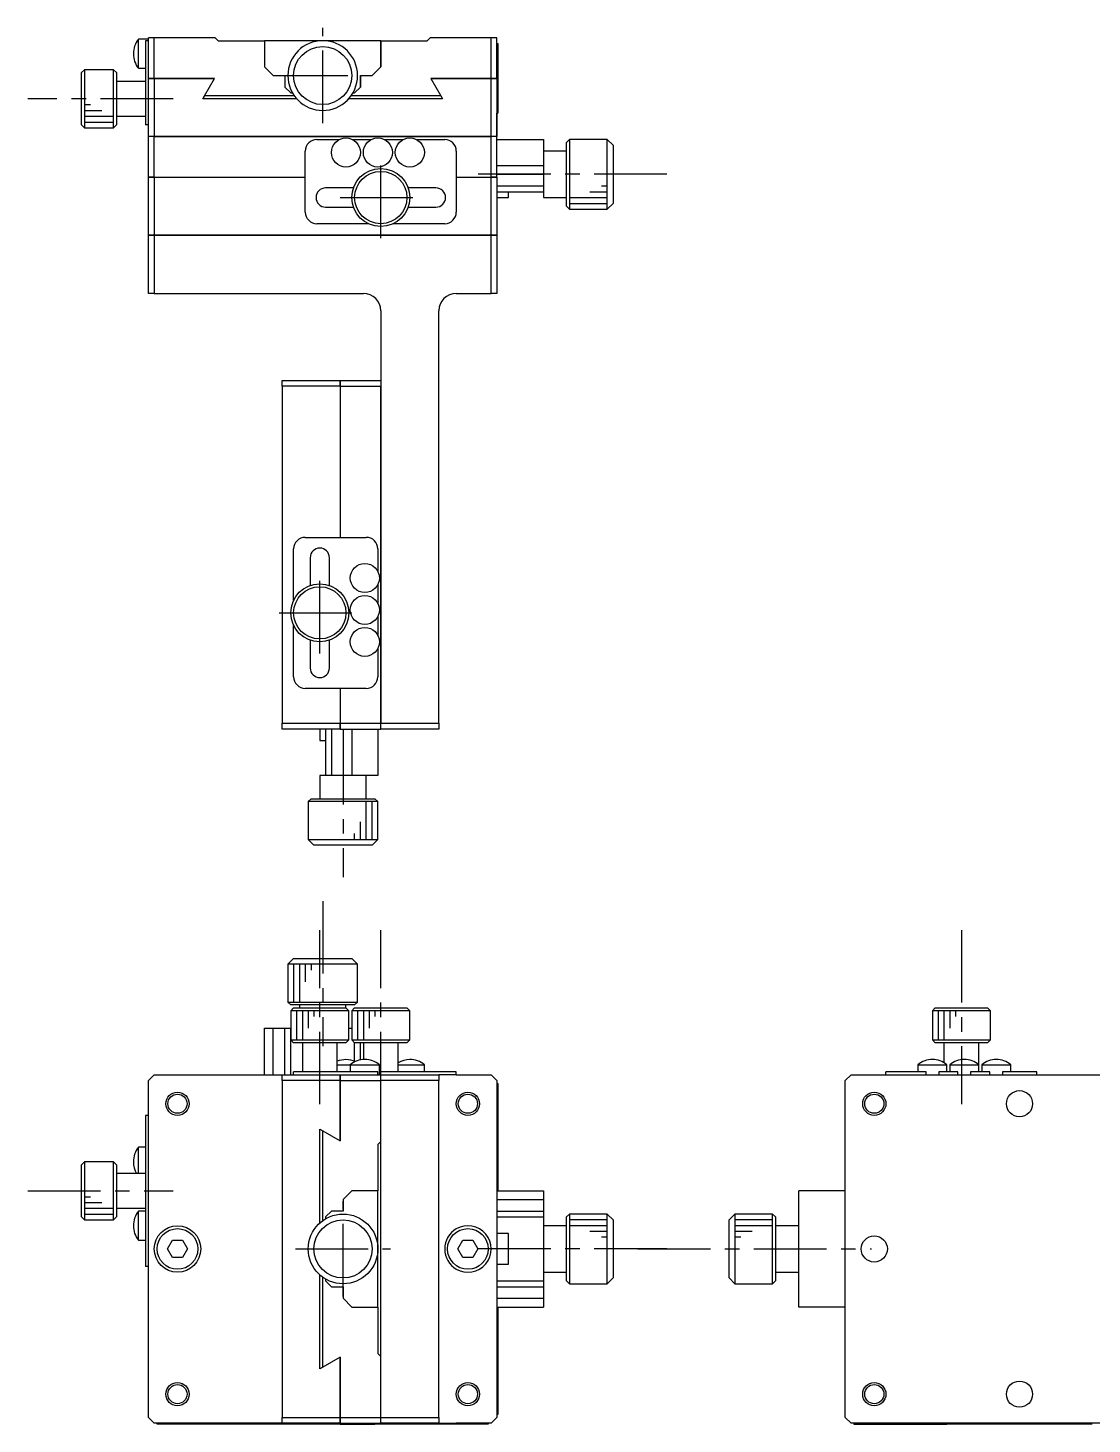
# Model space of a CAD drawing. Extents: x -194 to 403, y -10 to 418.
# Drawn here: x 22.7 to 205.9, y 177.9 to 418.3 of the extents above; entities that cross this region are included whole.
import ezdxf

# ---------------------------------------------------------------- set-up
doc = ezdxf.new("R2010")
doc.units = 0
doc.header["$LTSCALE"] = 10
doc.linetypes.add('CENTER', pattern=[2, 1.25, -0.25, 0.25, -0.25])
doc.layers.get('0').update_dxf_attribs({"linetype": 'CONTINUOUS'})
doc.layers.add('CENTER', color=1, linetype='CENTER')

msp = doc.modelspace()

# ---------------------------------------------------------------- linework, layer by layer
at = {"color": 7, "linetype": 'CONTINUOUS'}
for p, q in [((41.679236, 411.303051), (41.679236, 416.303051)), ((43.401735, 416.303051), (41.679236, 416.303051)), ((42.901734, 416.053051), (42.901734, 414.053051)), ((43.401734, 416.053051), (42.901734, 416.053051)), ((43.401735, 409.553051), (43.401734, 416.553051)), ((44.401734, 416.553051), (43.401734, 416.553051)), ((44.401734, 409.553051), (44.401734, 416.553051)), ((54.901735, 416.553051), (44.401734, 416.553051)), ((54.901735, 416.553051), (55.401735, 416.053051)), ((55.401737, 416.053051), (54.901737, 416.553051)), ((55.401735, 416.053051), (63.401735, 416.053051)), ((63.401735, 416.053051), (63.401735, 411.553053)), ((73.401734, 416.053051), (63.401735, 416.053051)), ((83.401733, 416.053051), (73.401734, 416.053051)), ((83.401733, 411.553053), (83.401733, 416.053051)), ((83.401733, 416.053051), (83.401733, 411.553053)), ((83.401733, 416.053051), (91.401735, 416.053051)), ((91.401735, 416.053051), (91.901735, 416.553051)), ((102.401735, 416.553051), (91.901735, 416.553051)), ((102.401735, 409.553051), (102.401735, 416.553051)), ((103.401735, 416.553051), (102.401735, 416.553051)), ((103.401735, 409.553051), (103.401735, 416.553051)), ((103.401737, 415.553051), (103.401737, 416.553051)), ((42.901734, 414.053051), (42.901734, 403.55305)), ((103.401735, 415.553051), (103.551735, 415.553051)), ((103.551735, 415.553051), (103.551735, 409.553051)), ((103.551735, 409.553051), (103.551735, 415.553051)), ((32.401735, 411.053051), (31.901735, 410.553051)), ((32.401735, 411.053051), (32.401735, 401.053051)), ((37.401735, 411.053051), (32.401735, 411.053051)), ((37.401735, 401.053051), (37.401735, 411.053051)), ((37.901735, 410.553051), (37.401735, 411.053051)), ((41.679236, 411.303051), (42.901735, 411.303051)), ((63.401735, 411.553053), (64.901736, 410.053052)), ((81.901733, 410.053052), (83.401733, 411.553053)), ((83.401733, 411.553053), (81.901733, 410.053052)), ((31.901735, 401.553051), (31.901735, 410.553051)), ((37.901735, 410.553051), (37.901735, 409.053051)), ((37.901735, 410.553051), (37.901735, 401.553051)), ((37.901735, 409.053051), (37.901735, 403.053051)), ((37.901735, 409.053051), (37.901735, 406.053051)), ((42.901735, 409.053051), (37.901735, 409.053051)), ((43.401735, 399.553051), (43.401735, 409.553051)), ((43.401735, 409.553051), (44.401735, 409.553051)), ((44.401734, 409.553051), (43.401735, 409.553051)), ((54.791735, 409.553051), (44.401734, 409.553051)), ((44.401735, 409.553051), (44.401735, 399.553051)), ((44.401735, 409.553051), (54.791735, 409.553051)), ((53.059684, 406.553051), (54.791735, 409.553051)), ((53.06041, 406.553051), (54.792461, 409.553051)), ((54.791735, 409.553051), (54.792461, 409.553051)), ((64.901736, 410.053052), (66.901735, 410.053052)), ((66.901735, 410.053052), (66.901735, 408.053053)), ((79.901733, 410.053052), (81.901733, 410.053052)), ((79.901733, 408.053053), (79.901733, 410.053052)), ((79.901733, 410.053052), (79.901733, 408.053053)), ((92.011735, 409.553051), (93.743787, 406.553051)), ((92.011735, 409.553051), (102.401735, 409.553051)), ((92.011735, 409.553051), (93.743786, 406.553051)), ((102.401735, 409.553051), (92.011735, 409.553051)), ((102.401735, 399.553051), (102.401735, 409.553051)), ((102.401735, 409.553051), (103.401735, 409.553051)), ((103.401735, 409.553051), (102.401735, 409.553051)), ((103.401735, 409.553051), (103.551735, 409.553051)), ((103.551735, 409.553051), (103.401735, 409.553051)), ((103.401735, 409.553051), (103.401735, 399.553051)), ((103.551735, 409.553051), (103.551735, 403.553051)), ((103.551736, 409.553051), (103.551736, 403.553051)), ((52.771735, 406.053051), (53.06041, 406.553051)), ((53.060411, 406.553051), (52.771736, 406.053051)), ((68.528337, 406.553051), (53.059684, 406.553051)), ((66.901735, 408.053053), (67.901735, 407.053053)), ((67.901735, 407.053053), (68.205581, 407.053053)), ((93.743786, 406.553051), (78.27513, 406.553051)), ((78.597887, 407.053053), (78.901733, 407.053053)), ((78.901733, 407.053053), (79.901733, 408.053053)), ((79.901733, 408.053053), (78.901733, 407.053053)), ((93.743787, 406.553051), (94.032461, 406.053051)), ((37.901735, 406.053051), (37.901735, 403.053051)), ((68.929599, 406.053051), (52.771735, 406.053051)), ((94.032461, 406.053051), (77.873869, 406.053051)), ((31.901735, 401.553051), (32.401735, 401.053051)), ((37.401735, 401.053051), (37.901735, 401.553051)), ((37.901735, 403.053051), (37.901735, 401.553051)), ((37.901735, 403.053051), (42.901735, 403.053051)), ((42.901734, 403.55305), (42.901734, 401.55305)), ((43.401735, 401.55305), (42.901734, 401.55305)), ((103.401735, 403.553051), (103.551735, 403.553051)), ((103.401736, 399.553051), (103.401736, 403.553051)), ((32.401735, 401.053051), (37.401735, 401.053051)), ((43.401735, 392.553051), (43.401735, 399.553051)), ((44.401735, 399.553051), (43.401735, 399.553051)), ((44.401735, 399.553051), (43.401735, 399.553051)), ((44.401734, 392.553051), (44.401735, 399.553051)), ((102.401736, 399.553051), (44.401735, 399.553051)), ((44.401735, 399.553051), (102.401735, 399.553051)), ((72.401736, 399.053051), (76.312011, 399.053051)), ((78.49146, 399.053051), (81.812011, 399.053051)), ((83.99146, 399.053051), (87.312011, 399.053051)), ((89.49146, 399.053051), (94.401734, 399.053051)), ((103.401735, 399.553051), (102.401735, 399.553051)), ((102.401736, 392.553051), (102.401736, 399.553051)), ((103.401736, 399.553051), (102.401736, 399.553051)), ((103.401736, 392.553051), (103.401736, 399.553051)), ((103.401736, 399.053051), (111.401736, 399.053051)), ((111.401736, 399.053051), (111.401736, 394.553053)), ((115.901736, 399.053052), (115.401736, 398.553052)), ((115.901736, 399.053052), (115.901736, 387.053052)), ((122.401736, 399.053052), (115.901736, 399.053052)), ((122.401736, 387.053052), (122.401736, 399.053052)), ((123.401736, 398.053052), (122.401736, 399.053052)), ((70.401736, 386.55305), (70.401736, 397.053051)), ((96.401734, 397.053051), (96.401734, 386.55305)), ((115.401736, 397.053052), (111.401736, 397.053052)), ((115.401736, 387.553052), (115.401736, 398.553052)), ((123.401736, 398.053052), (123.401736, 388.053052)), ((103.401736, 394.553053), (111.401736, 394.553053)), ((111.401736, 394.553053), (111.401736, 393.053052)), ((44.401734, 392.553051), (43.401735, 392.553051)), ((43.401736, 382.553051), (43.401736, 392.553051)), ((43.401736, 392.553051), (44.401736, 392.553051)), ((44.401734, 392.553051), (70.401736, 392.553051)), ((44.401736, 392.553051), (44.401736, 382.553051)), ((44.401736, 392.553051), (70.401736, 392.553051)), ((96.401734, 392.553051), (102.401736, 392.553051)), ((96.401734, 392.553051), (102.401736, 392.553051)), ((102.401736, 382.553051), (102.401736, 392.553051)), ((102.401736, 392.553051), (103.401736, 392.553051)), ((103.401736, 392.553051), (102.401736, 392.553051)), ((103.401736, 393.053052), (111.401736, 393.053052)), ((103.401736, 392.553051), (103.401736, 382.553051)), ((111.401736, 393.053052), (111.401736, 391.053053)), ((78.681831, 390.70305), (73.901735, 390.70305)), ((92.901735, 390.70305), (88.121641, 390.70305)), ((103.401736, 391.053053), (111.401736, 391.053053)), ((103.401736, 390.053053), (111.401736, 390.053053)), ((105.401736, 389.053052), (105.401736, 390.053053)), ((111.401736, 391.053053), (111.401736, 390.053053)), ((111.401736, 390.053053), (111.401736, 389.053052)), ((73.901735, 387.40305), (78.681831, 387.40305)), ((88.12164, 387.40305), (92.901735, 387.40305)), ((103.401736, 389.053052), (105.401736, 389.053052)), ((111.401736, 389.053052), (115.401736, 389.053052)), ((115.401736, 387.553052), (115.901736, 387.053052)), ((115.901736, 387.053052), (122.401736, 387.053052)), ((122.401736, 387.053052), (123.401736, 388.053052)), ((43.401736, 372.553051), (43.401736, 382.553051)), ((43.401736, 382.553051), (44.401736, 382.553051)), ((44.401736, 382.553051), (43.401736, 382.553051)), ((44.401736, 382.553051), (44.401736, 372.553051)), ((102.401736, 382.553051), (44.401736, 382.553051)), ((44.401736, 382.553051), (102.401736, 382.553051)), ((81.222285, 384.55305), (72.401736, 384.55305)), ((94.401734, 384.55305), (85.581183, 384.55305)), ((102.401736, 372.553051), (102.401736, 382.553051)), ((102.401736, 382.553051), (103.401736, 382.553051)), ((103.401736, 382.553051), (102.401736, 382.553051)), ((103.401736, 382.553051), (103.401736, 372.553051)), ((44.401736, 372.553051), (43.401736, 372.553051)), ((44.401736, 372.553051), (80.401736, 372.553051)), ((96.401736, 372.553051), (102.401736, 372.553051)), ((103.401736, 372.553051), (102.401736, 372.553051)), ((83.401736, 369.553051), (83.401736, 356.553052)), ((93.401736, 298.553051), (93.401736, 369.553051)), ((66.401736, 357.553051), (76.401736, 357.553051)), ((66.401736, 356.553051), (66.401736, 357.553051)), ((76.401736, 356.553051), (66.401736, 356.553051)), ((66.401736, 356.553051), (66.401736, 298.553051)), ((76.401736, 357.553052), (83.401736, 357.553052)), ((76.401736, 356.553053), (76.401736, 357.553052)), ((76.401736, 357.553051), (76.401736, 356.553051)), ((76.401736, 356.553053), (76.401736, 330.553051)), ((76.401736, 356.553053), (83.401736, 356.553052)), ((76.401736, 356.553051), (76.401736, 330.553051)), ((83.401736, 298.553051), (83.401736, 356.553052)), ((83.401736, 356.553052), (83.401736, 298.553051)), ((70.401735, 330.553051), (80.901736, 330.553051)), ((68.401735, 319.732502), (68.401735, 328.553051)), ((71.251735, 327.053052), (71.251735, 322.272956)), ((74.551735, 322.272956), (74.551735, 327.053052)), ((82.901736, 328.553051), (82.901736, 324.642776)), ((82.901736, 322.463327), (82.901736, 319.142776)), ((68.401735, 306.553053), (68.401735, 315.373604)), ((82.901736, 316.963327), (82.901736, 313.642776)), ((71.251735, 312.833147), (71.251735, 308.053052)), ((74.551735, 308.053052), (74.551735, 312.833146)), ((82.901736, 311.463327), (82.901736, 306.553053)), ((80.901736, 304.553053), (70.401735, 304.553053)), ((76.401736, 304.553053), (76.401736, 298.553051)), ((76.401736, 304.553053), (76.401736, 298.553051)), ((66.401736, 298.553051), (76.401736, 298.553051)), ((66.401736, 297.553051), (66.401736, 298.553051)), ((76.401736, 298.553051), (76.401736, 297.553051)), ((76.401736, 298.553051), (83.401736, 298.553051)), ((76.401736, 297.553051), (76.401736, 298.553051)), ((83.401736, 297.553051), (83.401736, 298.553051)), ((83.401736, 298.553051), (93.401736, 298.553051)), ((83.401736, 297.553051), (83.401736, 298.553051)), ((93.401736, 298.553051), (93.401736, 297.553051)), ((76.401736, 297.553051), (66.401736, 297.553051)), ((72.901737, 297.553051), (72.901737, 295.553051)), ((73.901738, 297.553051), (73.901738, 289.553051)), ((74.901738, 297.553051), (74.901738, 289.553051)), ((76.401736, 297.553051), (83.401736, 297.553051)), ((76.901737, 297.553051), (76.901737, 289.553051)), ((78.401738, 297.553051), (78.401738, 289.553051)), ((82.901736, 297.553051), (82.901736, 289.553051)), ((93.401736, 297.553051), (83.401736, 297.553051)), ((72.901737, 295.553051), (73.901738, 295.553051)), ((73.901738, 289.553051), (72.901737, 289.553051)), ((72.901737, 289.553051), (72.901737, 285.553051)), ((74.901738, 289.553051), (73.901738, 289.553051)), ((76.901737, 289.553051), (74.901738, 289.553051)), ((78.401738, 289.553051), (76.901737, 289.553051)), ((82.901736, 289.553051), (78.401738, 289.553051)), ((80.901737, 285.553051), (80.901737, 289.553051)), ((71.401737, 285.553051), (70.901737, 285.053051)), ((82.901737, 285.053051), (70.901737, 285.053051)), ((70.901737, 285.053051), (70.901737, 278.553051)), ((71.401737, 285.553051), (82.401737, 285.553051)), ((82.901737, 285.053051), (82.401737, 285.553051)), ((82.901737, 278.553051), (82.901737, 285.053051)), ((70.901737, 278.553051), (82.901737, 278.553051)), ((70.901737, 278.553051), (71.901737, 277.553051)), ((81.901737, 277.553051), (71.901737, 277.553051)), ((81.901737, 277.553051), (82.901737, 278.553051)), ((68.401734, 258.046895), (67.401734, 257.046895)), ((68.401734, 258.046895), (78.401734, 258.046895)), ((79.401734, 257.046895), (78.401734, 258.046895)), ((79.401734, 257.046895), (67.401734, 257.046895)), ((67.401734, 257.046895), (67.401734, 250.546895)), ((79.401734, 250.546895), (79.401734, 257.046895)), ((67.401734, 250.546895), (79.401734, 250.546895)), ((67.401734, 250.546895), (67.901734, 250.046895)), ((78.901734, 250.046895), (67.901734, 250.046895)), ((69.401734, 250.046895), (69.401734, 249.546892)), ((77.401734, 249.546892), (77.401734, 250.046895)), ((78.901734, 250.046895), (79.401734, 250.546895)), ((68.401736, 249.546892), (67.901736, 249.046892)), ((77.901736, 249.046892), (67.901736, 249.046892)), ((67.901736, 249.046892), (67.901736, 244.046892)), ((68.401736, 249.546892), (77.401736, 249.546892)), ((77.901736, 249.046892), (77.401736, 249.546892)), ((77.901736, 244.046892), (77.901736, 249.046892)), ((78.901736, 249.546893), (78.401736, 249.046893)), ((88.401736, 249.046893), (78.401736, 249.046893)), ((78.401736, 249.046893), (78.401736, 244.046893)), ((78.901736, 249.546893), (87.901736, 249.546893)), ((88.401736, 249.046893), (87.901736, 249.546893)), ((88.401736, 244.046893), (88.401736, 249.046893)), ((178.864571, 249.546892), (178.364571, 249.046892)), ((183.364571, 249.046892), (178.364571, 249.046892)), ((178.364571, 249.046892), (178.364571, 244.046892)), ((178.864571, 249.546892), (183.364571, 249.546892)), ((183.364571, 249.546892), (187.864571, 249.546892)), ((188.364571, 249.046892), (183.364571, 249.046892)), ((188.364571, 249.046892), (187.864571, 249.546892)), ((188.364571, 244.046892), (188.364571, 249.046892)), ((63.401735, 238.046894), (63.401735, 246.046894)), ((63.401735, 246.046894), (64.901736, 246.046894)), ((64.901736, 246.046894), (66.901735, 246.046895)), ((64.901736, 238.046894), (64.901736, 246.046894)), ((66.901735, 238.046895), (66.901735, 246.046895)), ((66.901735, 246.046895), (67.901735, 246.046895)), ((67.901735, 244.046893), (67.901735, 246.046895)), ((77.901736, 246.046895), (78.401736, 246.046895)), ((67.901735, 238.046895), (67.901735, 244.046893)), ((67.901736, 244.046892), (77.901736, 244.046892)), ((67.901736, 244.046892), (68.401736, 243.546892)), ((77.401736, 243.546892), (68.401736, 243.546892)), ((69.901736, 243.546892), (69.901736, 238.546892)), ((75.901736, 238.546892), (75.901736, 243.546892)), ((77.401736, 243.546892), (77.901736, 244.046892)), ((78.401736, 244.046893), (88.401736, 244.046893)), ((78.401736, 244.046893), (78.901736, 243.546893)), ((78.901733, 240.354994), (78.901733, 243.546893)), ((87.901736, 243.546893), (78.901736, 243.546893)), ((79.901733, 240.575951), (79.901733, 243.546893)), ((80.401736, 243.546893), (80.401736, 240.639073)), ((86.401736, 238.546893), (86.401736, 243.546893)), ((87.901736, 243.546893), (88.401736, 244.046893)), ((178.364571, 244.046892), (183.364571, 244.046892)), ((178.364571, 244.046892), (178.864571, 243.546892)), ((183.364571, 243.546892), (178.864571, 243.546892)), ((180.364571, 243.546892), (180.364571, 240.110995)), ((183.364571, 244.046892), (188.364571, 244.046892)), ((187.864571, 243.546892), (183.364571, 243.546892)), ((186.364571, 239.769392), (186.364571, 243.546892)), ((187.864571, 243.546892), (188.364571, 244.046892)), ((44.401736, 238.046893), (43.401736, 237.046893)), ((44.401736, 238.046893), (66.401736, 238.046893)), ((66.401736, 238.046892), (76.401736, 238.046892)), ((66.401736, 237.046892), (66.401736, 238.046892)), ((68.401735, 238.046893), (68.401735, 238.546893)), ((70.401735, 238.546893), (68.401735, 238.546893)), ((80.901736, 238.546893), (70.401735, 238.546893)), ((75.901736, 239.769393), (78.151737, 239.769393)), ((76.401736, 238.046893), (83.401736, 238.046893)), ((76.401736, 237.046893), (76.401736, 238.046893)), ((76.401736, 238.046892), (76.401736, 237.046892)), ((78.151736, 239.769392), (83.151736, 239.769392)), ((78.151736, 239.769392), (78.151736, 238.546893)), ((82.901736, 238.546893), (80.901736, 238.546893)), ((82.901736, 238.046893), (82.901736, 238.546893)), ((83.151736, 238.046893), (83.151736, 239.769392)), ((94.401734, 238.546894), (83.151736, 238.546894)), ((83.401736, 237.046893), (83.401736, 238.046893)), ((83.401736, 238.046893), (93.401736, 238.046893)), ((83.401736, 237.046893), (83.401736, 238.046893)), ((86.401736, 239.769393), (90.901736, 239.769393)), ((90.901736, 238.546894), (90.901736, 239.769393)), ((93.401736, 238.046893), (93.401736, 237.046893)), ((96.401736, 238.046893), (93.401736, 238.046893)), ((96.401734, 238.546894), (94.401734, 238.546894)), ((96.401734, 238.046894), (96.401734, 238.546894)), ((96.401736, 238.046893), (102.401736, 238.046893)), ((103.401736, 237.046893), (102.401736, 238.046893)), ((164.364571, 238.046893), (163.364571, 237.046893)), ((164.364571, 238.046893), (235.364571, 238.046893)), ((170.364573, 238.046893), (170.364573, 238.546893)), ((172.364573, 238.546893), (170.364573, 238.546893)), ((177.274846, 238.546893), (172.364573, 238.546893)), ((175.864571, 239.769392), (180.864571, 239.769392)), ((175.864571, 239.769392), (175.864571, 238.546893)), ((177.274846, 238.046893), (177.274846, 238.546893)), ((179.454295, 238.546893), (179.454295, 238.046893)), ((182.774846, 238.546893), (179.454295, 238.546893)), ((180.864571, 238.546893), (180.864571, 239.769392)), ((181.364571, 239.769392), (186.364571, 239.769392)), ((181.364571, 239.769392), (181.364571, 238.546893)), ((182.774846, 238.046893), (182.774846, 238.546893)), ((184.954295, 238.546893), (184.954295, 238.046893)), ((188.274846, 238.546893), (184.954295, 238.546893)), ((186.364571, 238.546893), (186.364571, 239.769392)), ((186.864571, 239.769392), (191.864571, 239.769392)), ((186.864571, 239.769392), (186.864571, 238.546893)), ((188.274846, 238.046893), (188.274846, 238.546893)), ((190.454295, 238.546893), (190.454295, 238.046893)), ((194.364571, 238.546893), (190.454295, 238.546893)), ((191.864571, 238.546893), (191.864571, 239.769392)), ((196.364571, 238.546893), (194.364571, 238.546893)), ((196.364571, 238.046893), (196.364571, 238.546893)), ((43.401736, 179.046893), (43.401736, 237.046893)), ((76.401736, 237.046892), (66.401736, 237.046892)), ((66.401736, 237.046892), (66.401736, 179.046892)), ((76.401736, 226.656893), (76.401736, 237.046893)), ((76.401736, 237.046893), (83.401736, 237.046893)), ((76.401736, 237.046892), (76.401736, 226.656893)), ((83.401736, 226.546892), (83.401736, 237.046893)), ((93.401736, 237.046893), (83.401736, 237.046893)), ((83.401736, 226.546892), (83.401736, 237.046893)), ((93.401736, 179.046893), (93.401736, 237.046893)), ((103.401735, 236.546895), (103.551735, 236.546895)), ((103.401736, 237.046893), (103.401736, 179.046893)), ((103.551735, 236.546895), (103.551735, 218.046893)), ((163.364571, 179.046893), (163.364571, 237.046893)), ((42.901734, 231.046892), (42.901734, 229.046892)), ((43.401734, 231.046892), (42.901734, 231.046892)), ((42.901734, 229.046892), (42.901735, 215.867443)), ((72.901736, 228.676892), (73.401736, 228.388217)), ((72.901736, 212.519028), (72.901736, 228.676892)), ((73.401736, 228.388217), (73.401736, 228.388944)), ((73.401736, 228.388944), (76.401736, 226.656893)), ((73.401736, 228.388217), (76.401736, 226.656166)), ((73.401736, 212.92029), (73.401736, 228.388217)), ((76.401736, 226.656893), (76.401736, 226.656166)), ((83.401736, 226.546892), (82.901736, 226.046892)), ((82.901736, 226.046892), (82.901736, 218.046892)), ((83.401736, 189.546892), (83.401736, 226.546892)), ((41.679236, 221.046893), (41.679236, 225.546894)), ((42.901735, 225.546894), (41.679236, 225.546894)), ((32.401735, 223.046893), (31.901735, 222.546893)), ((31.901735, 213.546893), (31.901735, 222.546893)), ((32.401735, 223.046893), (32.401735, 213.046893)), ((37.401735, 223.046893), (32.401735, 223.046893)), ((37.401735, 213.046893), (37.401735, 223.046893)), ((37.901735, 222.546893), (37.401735, 223.046893)), ((37.901735, 222.546893), (37.901735, 213.546893)), ((42.901735, 221.046893), (37.901735, 221.046893)), ((78.401738, 218.046892), (76.901737, 216.546891)), ((76.901737, 216.546891), (76.901737, 214.546892)), ((82.901736, 218.046892), (78.401738, 218.046892)), ((82.901736, 208.046893), (82.901736, 218.046892)), ((103.401736, 218.046893), (111.401736, 218.046893)), ((103.401736, 216.546892), (111.401736, 216.546892)), ((111.401736, 218.046893), (111.401736, 216.546892)), ((111.401736, 216.546892), (111.401736, 214.546893)), ((155.364571, 198.046894), (155.364571, 218.046892)), ((163.364571, 218.046892), (155.364571, 218.046892)), ((37.901735, 215.046893), (42.901735, 215.046893)), ((41.679236, 209.546894), (41.679236, 214.546894)), ((42.901735, 214.546894), (41.679236, 214.546894)), ((42.901735, 215.867443), (42.901735, 207.046894)), ((74.901738, 214.546892), (73.901738, 213.546892)), ((76.901737, 214.546892), (74.901738, 214.546892)), ((103.401736, 214.546893), (111.401736, 214.546893)), ((111.401736, 214.546893), (111.401736, 213.546893)), ((115.901736, 214.046894), (115.401736, 213.546894)), ((115.901736, 214.046894), (115.901736, 202.046894)), ((122.401736, 214.046894), (115.901736, 214.046894)), ((122.401736, 202.046894), (122.401736, 214.046894)), ((123.401736, 213.046894), (122.401736, 214.046894)), ((144.364571, 214.046893), (143.364571, 213.046893)), ((144.364571, 214.046893), (144.364571, 208.046893)), ((150.864571, 214.046893), (144.364571, 214.046893)), ((150.864571, 208.046893), (150.864571, 214.046893)), ((151.364571, 213.546893), (150.864571, 214.046893)), ((31.901735, 213.546893), (32.401735, 213.046893)), ((32.401735, 213.046893), (37.401735, 213.046893)), ((37.401735, 213.046893), (37.901735, 213.546893)), ((73.901738, 213.546892), (73.901738, 213.243046)), ((103.401736, 213.546893), (111.401736, 213.546893)), ((111.401736, 213.546893), (111.401736, 210.692647)), ((115.401736, 212.046894), (111.401736, 212.046894)), ((115.401736, 202.546894), (115.401736, 213.546894)), ((123.401736, 213.046894), (123.401736, 203.046894)), ((143.364571, 208.046893), (143.364571, 213.046893)), ((151.364571, 213.546893), (151.364571, 208.046893)), ((155.364571, 212.046893), (151.364571, 212.046893)), ((41.679236, 209.546894), (42.901735, 209.546894)), ((46.669685, 208.046893), (47.53571, 209.546893)), ((47.53571, 209.546893), (49.267761, 209.546893)), ((49.267761, 209.546893), (50.133786, 208.046893)), ((96.669685, 208.046893), (97.53571, 209.546893)), ((97.53571, 209.546893), (99.267761, 209.546893)), ((99.267761, 209.546893), (100.133786, 208.046893)), ((105.401736, 210.692647), (103.401736, 210.692647)), ((105.401736, 205.401142), (105.401736, 210.692647)), ((111.401736, 210.692647), (111.401736, 205.401142)), ((42.901735, 207.046894), (42.901735, 205.046894)), ((47.53571, 206.546893), (46.669685, 208.046893)), ((50.133786, 208.046893), (49.267761, 206.546893)), ((82.901736, 198.046894), (82.901736, 208.046893)), ((97.53571, 206.546893), (96.669685, 208.046893)), ((100.133786, 208.046893), (99.267761, 206.546893)), ((143.364571, 203.046893), (143.364571, 208.046893)), ((144.364571, 208.046893), (144.364571, 202.046893)), ((150.864571, 202.046893), (150.864571, 208.046893)), ((151.364571, 208.046893), (151.364571, 202.546893)), ((43.401736, 205.046894), (42.901735, 205.046894)), ((49.267761, 206.546893), (47.53571, 206.546893)), ((99.267761, 206.546893), (97.53571, 206.546893)), ((103.401736, 205.401142), (105.401736, 205.401142)), ((111.401736, 205.401142), (111.401736, 202.546895)), ((72.901736, 187.416166), (72.901736, 203.574758)), ((73.401736, 187.704842), (73.401736, 203.173497)), ((73.901738, 202.85074), (73.901738, 202.546894)), ((73.901738, 202.546894), (74.901738, 201.546894)), ((103.401736, 202.546895), (111.401736, 202.546895)), ((111.401736, 204.046894), (115.401736, 204.046894)), ((111.401736, 202.546895), (111.401736, 201.546895)), ((115.401736, 202.546894), (115.901736, 202.046894)), ((115.901736, 202.046894), (122.401736, 202.046894)), ((122.401736, 202.046894), (123.401736, 203.046894)), ((143.364571, 203.046893), (144.364571, 202.046893)), ((144.364571, 202.046893), (150.864571, 202.046893)), ((150.864571, 202.046893), (151.364571, 202.546893)), ((151.364571, 204.046893), (155.364571, 204.046893)), ((74.901738, 201.546894), (76.901737, 201.546894)), ((76.901737, 201.546894), (76.901737, 199.546894)), ((76.901737, 199.546894), (78.401738, 198.046894)), ((103.401736, 201.546895), (111.401736, 201.546895)), ((103.401736, 199.546895), (111.401736, 199.546895)), ((111.401736, 201.546895), (111.401736, 199.546895)), ((111.401736, 199.546895), (111.401736, 198.046895)), ((78.401738, 198.046894), (82.901736, 198.046894)), ((82.901736, 198.046894), (82.901736, 190.046892)), ((103.401736, 198.046895), (111.401736, 198.046895)), ((103.551736, 198.046895), (103.551736, 179.546895)), ((163.364571, 198.046894), (155.364571, 198.046894)), ((82.901736, 190.046892), (83.401736, 189.546892)), ((73.401736, 187.704842), (72.901736, 187.416166)), ((76.401736, 189.436893), (73.401736, 187.704842)), ((76.401736, 189.436892), (73.401736, 187.704842)), ((76.401736, 179.046892), (76.401736, 189.436893)), ((76.401736, 189.436892), (76.401736, 179.046892)), ((83.401736, 179.046892), (83.401736, 189.546892)), ((83.401736, 179.046893), (83.401736, 189.546892)), ((43.401736, 179.046893), (44.401736, 178.046893)), ((66.401736, 178.046893), (44.401736, 178.046893)), ((44.901736, 177.896893), (44.901736, 178.046893)), ((70.401736, 177.896893), (44.901736, 177.896893)), ((66.401736, 179.046892), (76.401736, 179.046892)), ((66.401736, 178.046892), (66.401736, 179.046892)), ((76.401736, 178.046892), (66.401736, 178.046892)), ((70.401736, 178.046892), (70.401736, 177.896892)), ((76.401736, 177.896892), (70.401736, 177.896892)), ((76.401736, 179.046892), (76.401736, 178.046892)), ((76.401736, 179.046892), (83.401736, 179.046892)), ((76.401736, 178.046893), (76.401736, 179.046892)), ((76.401736, 178.046893), (83.401736, 178.046892)), ((76.401736, 178.046892), (76.401736, 177.896892)), ((76.401736, 177.896892), (76.401736, 178.046892)), ((76.401736, 177.896892), (82.401736, 177.896892)), ((82.401736, 178.046892), (82.401736, 177.896892)), ((101.901736, 177.896893), (82.401736, 177.896893)), ((83.401736, 179.046893), (93.401736, 179.046893)), ((83.401736, 178.046893), (83.401736, 179.046893)), ((83.401736, 178.046892), (83.401736, 179.046892)), ((93.401736, 178.046893), (83.401736, 178.046893)), ((93.401736, 179.046893), (93.401736, 178.046893)), ((93.401736, 178.046893), (96.401736, 178.046893)), ((102.401736, 178.046893), (96.401736, 178.046893)), ((101.901736, 178.046893), (101.901736, 177.896893)), ((102.401736, 178.046893), (103.401736, 179.046893)), ((103.551736, 179.546895), (103.401736, 179.546895)), ((163.364571, 179.046893), (164.364571, 178.046893)), ((235.364571, 178.046893), (164.364571, 178.046893)), ((164.864571, 178.046892), (164.864571, 177.896892)), ((164.864571, 177.896892), (180.864571, 177.896892)), ((180.864571, 178.046892), (180.864571, 177.896892)), ((181.364571, 177.896892), (180.874571, 177.896892)), ((182.364571, 177.896892), (181.364571, 177.896892)), ((183.364571, 177.896892), (182.364571, 177.896892)), ((184.364571, 177.896892), (183.364571, 177.896892)), ((185.364571, 177.896892), (184.364571, 177.896892)), ((186.364571, 177.896892), (185.364571, 177.896892)), ((187.364571, 177.896892), (186.364571, 177.896892)), ((188.364571, 177.896892), (187.364571, 177.896892)), ((189.364571, 177.896892), (188.364571, 177.896892)), ((190.364571, 177.896892), (189.364571, 177.896892)), ((191.364571, 177.896892), (190.364571, 177.896892)), ((192.364571, 177.896892), (191.364571, 177.896892)), ((193.364571, 177.896892), (192.364571, 177.896892)), ((194.364571, 177.896892), (193.364571, 177.896892)), ((195.364571, 177.896892), (194.364571, 177.896892)), ((196.364571, 177.896892), (195.364571, 177.896892)), ((197.364571, 177.896892), (196.364571, 177.896892)), ((198.364571, 177.896892), (197.364571, 177.896892)), ((199.364571, 177.896892), (198.364571, 177.896892)), ((200.364571, 177.896892), (199.364571, 177.896892)), ((201.364571, 177.896892), (200.364571, 177.896892)), ((202.364571, 177.896892), (201.364571, 177.896892)), ((203.364571, 177.896892), (202.364571, 177.896892)), ((204.364571, 177.896892), (203.364571, 177.896892)), ((205.364571, 177.896892), (204.364571, 177.896892)), ((205.854571, 177.896892), (205.364571, 177.896892))]:
    msp.add_line(p, q, dxfattribs=at)
at = {"color": 3, "linetype": 'CONTINUOUS'}
for p, q in [((32.401735, 405.053051), (33.401735, 405.053051)), ((32.401735, 404.053051), (35.401735, 404.053051)), ((32.401735, 403.053051), (37.401735, 403.053051)), ((32.401735, 402.053051), (37.401735, 402.053051)), ((119.401736, 390.053052), (122.401736, 390.053052)), ((121.401736, 391.053052), (122.401736, 391.053052)), ((115.901736, 389.053052), (122.401736, 389.053052)), ((115.901736, 388.053052), (122.401736, 388.053052)), ((80.901737, 278.553051), (80.901737, 285.053051)), ((81.901737, 278.553051), (81.901737, 285.053051)), ((79.901737, 278.553051), (79.901737, 281.553051)), ((78.901737, 278.553051), (78.901737, 279.553051)), ((68.401734, 257.046895), (68.401734, 250.546895)), ((69.401734, 257.046895), (69.401734, 250.546895)), ((70.401734, 257.046895), (70.401734, 254.046895)), ((71.401734, 257.046895), (71.401734, 256.046895)), ((68.901736, 249.046892), (68.901736, 244.046892)), ((69.901736, 249.046892), (69.901736, 244.046892)), ((70.901736, 249.046892), (70.901736, 246.046892)), ((71.901736, 249.046892), (71.901736, 248.046892)), ((79.401736, 249.046893), (79.401736, 244.046893)), ((80.401736, 249.046893), (80.401736, 244.046893)), ((81.401736, 249.046893), (81.401736, 246.046893)), ((82.401736, 249.046893), (82.401736, 248.046893)), ((179.364571, 249.046892), (179.364571, 244.046892)), ((180.364571, 249.046892), (180.364571, 244.046892)), ((181.364571, 249.046892), (181.364571, 246.046892)), ((182.364571, 249.046892), (182.364571, 248.046892)), ((32.401735, 217.046893), (33.401735, 217.046893)), ((32.401735, 216.046893), (35.401735, 216.046893)), ((32.401735, 215.046893), (37.401735, 215.046893)), ((32.401735, 214.046893), (37.401735, 214.046893)), ((122.401736, 213.046894), (115.901736, 213.046894)), ((122.401736, 212.046894), (115.901736, 212.046894)), ((150.864571, 213.046893), (144.364571, 213.046893)), ((150.864571, 212.046893), (144.364571, 212.046893)), ((122.401736, 211.046894), (119.401736, 211.046894)), ((122.401736, 210.046894), (121.401736, 210.046894)), ((147.364571, 211.046893), (144.364571, 211.046893)), ((145.364571, 210.046893), (144.364571, 210.046893))]:
    msp.add_line(p, q, dxfattribs=at)
at = {"color": 7, "linetype": 'CONTINUOUS'}
for centre, radius in [((73.401734, 410.053052), 5), ((77.401736, 396.803051), 2.5), ((82.901736, 396.803051), 2.5), ((88.401736, 396.803051), 2.5), ((83.401736, 389.053051), 5), ((83.401736, 389.053051), 4.5), ((80.651736, 323.553051), 2.5), ((72.901736, 317.553051), 5), ((72.901736, 317.553051), 4.5), ((80.651736, 318.053051), 2.5), ((80.651736, 312.553051), 2.5), ((48.401736, 233.046893), 1.65), ((98.401736, 233.046893), 1.65), ((168.364571, 233.046893), 1.65), ((193.364571, 233.046893), 2.25), ((76.901737, 208.046893), 6), ((48.401736, 208.046893), 4), ((48.401736, 208.046893), 3.5), ((76.901737, 208.046893), 5), ((98.401736, 208.046893), 3.5), ((168.364571, 208.046893), 2.25), ((193.364571, 183.046893), 2.25), ((48.401736, 183.046893), 1.65), ((98.401736, 183.046893), 1.65), ((168.364571, 183.046893), 1.65)]:
    msp.add_circle(centre, radius, dxfattribs=at)
at = {"color": 3, "linetype": 'CONTINUOUS'}
for centre in [(48.401736, 233.046893), (98.401736, 233.046893), (168.364571, 233.046893), (48.401736, 183.046893), (98.401736, 183.046893), (168.364571, 183.046893)]:
    msp.add_circle(centre, 2, dxfattribs=at)
at = {"color": 7, "linetype": 'CONTINUOUS'}
for centre, radius, start, end in [((44.801735, 413.803051), 4, 141.317813, 180), ((73.401734, 410.053052), 6, 90, 270), ((73.401734, 410.053052), 6, 270, 90), ((73.401734, 410.053052), 6, 270, 90), ((44.801735, 413.803051), 4, 180, 218.682187), ((72.401736, 397.053051), 2, 90, 180), ((94.401734, 397.053051), 2, 0, 90), ((73.901735, 389.05305), 1.65, 90, 270), ((92.901735, 389.05305), 1.65, 270, 90), ((72.401736, 386.55305), 2, 180, 270), ((94.401734, 386.55305), 2, 270, 0), ((80.401736, 369.553051), 3, 0, 90), ((96.401736, 369.553051), 3, 90, 180), ((70.401735, 328.553051), 2, 90, 180), ((80.901736, 328.553051), 2, 0, 90), ((72.901735, 327.053052), 1.65, 0, 180), ((72.901735, 308.053052), 1.65, 180, 0), ((70.401735, 306.553053), 2, 180, 270), ((80.901736, 306.553053), 2, 270, 0), ((77.401736, 236.646894), 4, 90, 112.024313), ((77.401736, 236.646894), 4, 66.0305, 90), ((80.651736, 236.646893), 4, 90, 128.682187), ((80.651736, 236.646893), 4, 51.317813, 90), ((88.401736, 236.646894), 4, 90, 120), ((88.401736, 236.646894), 4, 51.317813, 90), ((178.364571, 236.646893), 4, 90, 128.682187), ((178.364571, 236.646893), 4, 51.317813, 90), ((183.864571, 236.646893), 4, 90, 128.682187), ((183.864571, 236.646893), 4, 51.317813, 90), ((189.364571, 236.646893), 4, 90, 128.682187), ((189.364571, 236.646893), 4, 51.317813, 90), ((44.801735, 223.046894), 4, 141.317814, 180.000002), ((44.801735, 223.046894), 4, 180.000002, 210.000009), ((44.801735, 212.046894), 4, 141.317814, 180.000002), ((44.801735, 212.046894), 4, 180.000002, 218.682189), ((98.401736, 208.046893), 4, 240, 120), ((98.401815, 208.046893), 4.00004, 120.000988, 239.999012)]:
    msp.add_arc(centre, radius, start, end, dxfattribs=at)
at = {"layer": 'CENTER', "color": 1, "linetype": 'CENTER'}
for p, q in [((73.401734, 401.853052), (73.401734, 418.253052)), ((65.201734, 410.053052), (81.601734, 410.053052)), ((47.651735, 406.053051), (22.651735, 406.053051)), ((83.401736, 382.053051), (83.401736, 396.053051)), ((132.651735, 393.053052), (97.651735, 393.053052)), ((76.401736, 389.053051), (90.401736, 389.053051)), ((72.901736, 310.553051), (72.901736, 324.553051)), ((65.901736, 317.553051), (79.901736, 317.553051)), ((76.901737, 297.053051), (76.901737, 272.053051)), ((73.401733, 267.946885), (73.401734, 242.946885)), ((72.901736, 232.946894), (72.901736, 262.946894)), ((83.401736, 232.946894), (83.401736, 262.946894)), ((183.364571, 262.946894), (183.364571, 232.946894)), ((22.651741, 218.046893), (47.651741, 218.046894)), ((76.901737, 199.846893), (76.901737, 216.246893)), ((68.701737, 208.046893), (85.101737, 208.046893)), ((132.651735, 208.046894), (97.651735, 208.046894)), ((127.651735, 208.046893), (167.864571, 208.046893))]:
    msp.add_line(p, q, dxfattribs=at)

doc.saveas('drawing.dxf')
